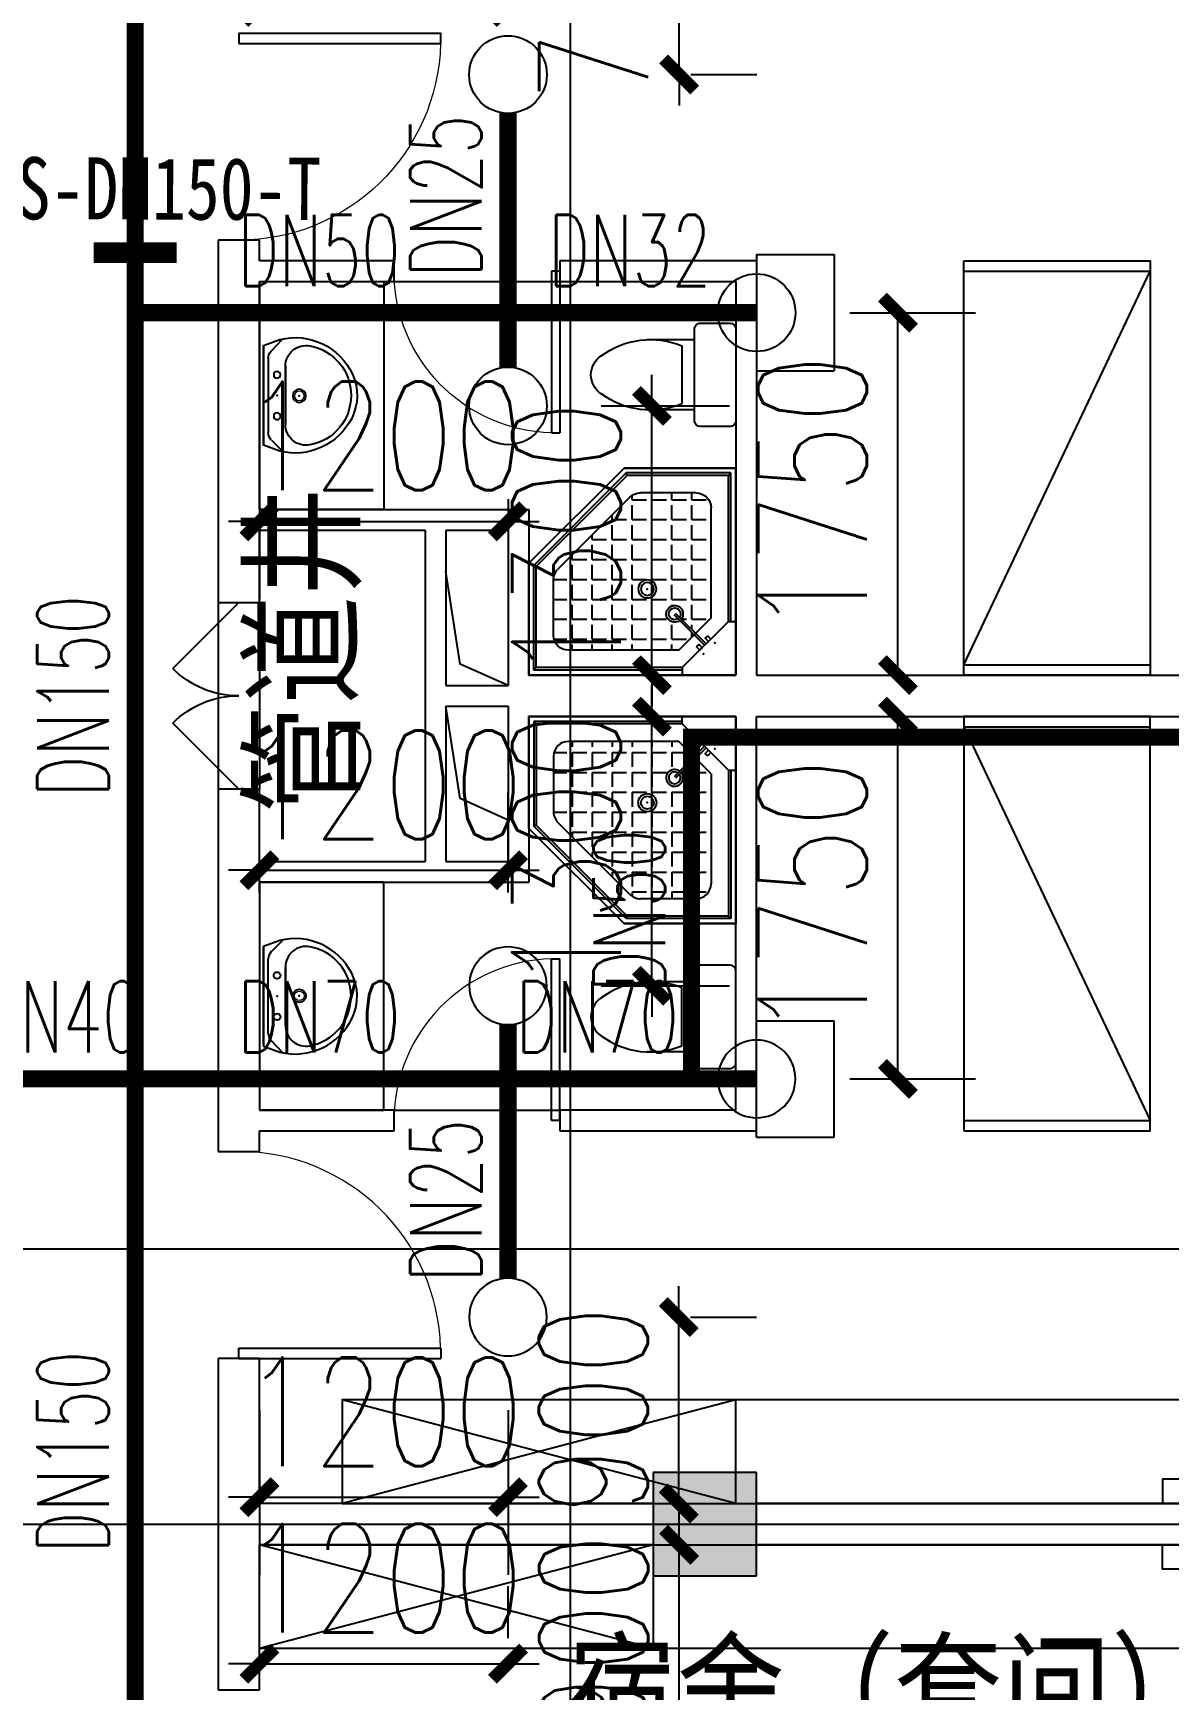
# Model space of a CAD drawing. Extents: x 0 to 2838408, y -923048 to 203859.
# Drawn here: x 2777370 to 2782853, y -381975 to -373975 of the extents above; entities that cross this region are included whole.
import ezdxf
from ezdxf.enums import TextEntityAlignment as Align

# ---------------------------------------------------------------- set-up
doc = ezdxf.new("R2010")
doc.units = 0
doc.header["$LTSCALE"] = 1000
for name, color, linetype in [('A-Fixt', 81, 'Continuous'), ('CLAYER', 7, 'Continuous'), ('COLUMN', 9, 'Continuous'), ('DOOR_FIRE', 4, 'Continuous'), ('DOTE', 8, 'Continuous'), ('EQUIP_喷头', 7, 'Continuous'), ('PIPE-喷淋', 6, 'Continuous'), ('PUB_HATCH', 8, 'Continuous'), ('PUB_TEXT', 7, 'Continuous'), ('TEXT_喷淋', 7, 'Continuous'), ('TWT_DIM', 3, 'Continuous'), ('WALL', 9, 'Continuous'), ('WINDOW', 4, 'Continuous'), ('XREF', 8, 'Continuous'), ('抗震支吊架', 2, 'Continuous'), ('洁具', 213, 'Continuous')]:
    doc.layers.add(name, color=color, linetype=linetype)
doc.styles.add('_TCH_DIM_T3', font='SIMPLEX', dxfattribs={"width": 0.75, "bigfont": 'HZTXT'})
doc.styles.add('_TWT_PIPEDN', font='SIMPLEX', dxfattribs={"width": 0.8, "height": 2.3, "bigfont": 'HZTXT'})
doc.styles.add('kzcad', font='', dxfattribs={"width": 0.8})
doc.styles.get("Standard").update_dxf_attribs({"font": 'geniso.shx', "bigfont": 'hztxt.shx'})
doc.styles.get('kzcad').set_extended_font_data('SimSun')
doc.dimstyles.new('_TWT_ARCH&&150', dxfattribs={"dimtxt": 525, "dimasz": 150, "dimexe": 375, "dimexo": 450, "dimgap": 150, "dimtad": 1, "dimdec": 0, "dimzin": 0, "dimdsep": 46, "dimtxsty": '_TCH_DIM_T3', "dimblk": 'ARCHTICK', "dimcen": 0.09, "dimclrt": 7, "dimazin": 2, "dimtfac": 1, "dimtdec": 0, "dimtix": 1, "dimtmove": 2, "dimatfit": 3, "dimfxl": 1, "dimtolj": 1, "dimtzin": 0, "dimarcsym": 0})

# ---------------------------------------------------------------- blocks, each defined once
blk = doc.blocks.new('1F平面-CAD导入_dwg_Drawing4_t3_dwg_$plan$00001613-474159-1F-927810-1F')
at = {"layer": '洁具'}
for p, q in [((-30, 250), (-170, 250)), ((-200, 169.7), (-430.4, 169.7)), ((-260.4, -139.7), (-260.4, 139.7)), ((-200, -169.7), (-200, -220)), ((-170, -250), (-30, -250))]:
    blk.add_line(p, q, dxfattribs=at)
for points in [[(-200, 220), (-200, 169.7), (-200, -169.7), (-430.4, -169.7)], [(0, -220), (0, 220)]]:
    blk.add_lwpolyline(points, dxfattribs=at)
for centre, radius, start, end in [((-170, 220), 30, 90, 180), ((-30, 220), 30, 0, 90), ((-412.8, -227.4), 397.5, 67.45048, 126.63814), ((-589.6, 0), 109.8, 123.45086, 236.54914), ((-412.8, 227.4), 397.5, 233.36186, 292.54952), ((-170, -220), 30, 180, 270), ((-30, -220), 30, 270, 0)]:
    blk.add_arc(centre, radius, start, end, dxfattribs=at)
blk = doc.blocks.new('$lvtry$00000169')
at = {"color": 0}
for p, q in [((258.9, -36), (258.9, 0)), ((258.9, -36), (36, -258.9)), ((258.9, -24), (976, -24)), ((258.9, -36), (964, -36)), ((964, -36), (976, -24)), ((964, -36), (964, -525.1)), ((976, -24), (976, -530.1)), ((276.1, -120), (120, -276.1)), ((143.9, -151), (290.7, -298.1)), ((151, -143.9), (297.8, -291)), ((269.6, -212.7), (269.6, -142.7)), ((276.1, -120), (808, -120)), ((365.9, -212.7), (365.9, -142.7)), ((462.1, -212.7), (462.1, -142.7)), ((558.4, -212.7), (558.4, -142.7)), ((654.6, -212.7), (654.6, -142.7)), ((750.9, -212.7), (750.9, -142.7)), ((847.1, -212.7), (847.1, -142.7)), ((173.4, -308.9), (173.4, -238.9)), ((183.4, -212.7), (205.5, -212.7)), ((219.6, -212.7), (243.4, -212.7)), ((269.6, -212.7), (339.6, -212.7)), ((269.6, -262.8), (269.6, -238.9)), ((365.9, -212.7), (435.9, -212.7)), ((365.9, -308.9), (365.9, -238.9)), ((462.1, -212.7), (532.1, -212.7)), ((462.1, -308.9), (462.1, -238.9)), ((558.4, -212.7), (628.4, -212.7)), ((558.4, -308.9), (558.4, -238.9)), ((654.6, -212.7), (724.6, -212.7)), ((654.6, -308.9), (654.6, -238.9)), ((750.9, -212.7), (820.9, -212.7)), ((750.9, -308.9), (750.9, -238.9)), ((847.1, -212.7), (880, -212.7)), ((847.1, -308.9), (847.1, -238.9)), ((880, -192), (880, -460.5)), ((36, -258.9), (0, -258.9)), ((24, -258.9), (24, -976)), ((36, -258.9), (36, -964)), ((120, -276.1), (120, -808)), ((120, -308.9), (147.1, -308.9)), ((173.4, -308.9), (243.4, -308.9)), ((334.3, -308.9), (339.6, -308.9)), ((365.9, -308.9), (435.9, -308.9)), ((462.1, -308.9), (532.1, -308.9)), ((558.4, -308.9), (628.4, -308.9)), ((654.6, -308.9), (724.6, -308.9)), ((750.9, -308.9), (820.9, -308.9)), ((847.1, -308.9), (880, -308.9)), ((173.4, -405.2), (173.4, -335.2)), ((269.6, -405.2), (269.6, -335.2)), ((365.9, -405.2), (365.9, -335.2)), ((462.1, -405.2), (462.1, -335.2)), ((558.4, -405.2), (558.4, -335.2)), ((654.6, -405.2), (654.6, -335.2)), ((750.9, -405.2), (750.9, -335.2)), ((847.1, -405.2), (847.1, -335.2)), ((120, -405.2), (147.1, -405.2)), ((173.4, -405.2), (243.4, -405.2)), ((173.4, -501.4), (173.4, -431.4)), ((269.6, -405.2), (339.6, -405.2)), ((269.6, -501.4), (269.6, -431.4)), ((365.9, -405.2), (378.6, -405.2)), ((365.9, -501.4), (365.9, -431.4)), ((462.1, -405.2), (532.1, -405.2)), ((462.1, -501.4), (462.1, -431.4)), ((558.4, -405.2), (628.4, -405.2)), ((558.4, -501.4), (558.4, -431.4)), ((654.6, -405.2), (724.6, -405.2)), ((654.6, -501.4), (654.6, -431.4)), ((750.9, -405.2), (820.9, -405.2)), ((750.9, -501.4), (750.9, -431.4)), ((847.1, -405.2), (880, -405.2)), ((847.1, -501.4), (847.1, -431.4)), ((120, -501.4), (147.1, -501.4)), ((173.4, -501.4), (243.4, -501.4)), ((173.4, -597.7), (173.4, -527.7)), ((269.6, -501.4), (339.6, -501.4)), ((269.6, -597.7), (269.6, -527.7)), ((365.9, -501.4), (435.9, -501.4)), ((365.9, -597.7), (365.9, -527.7)), ((462.1, -501.4), (532.1, -501.4)), ((462.1, -597.7), (462.1, -527.7)), ((858.9, -511.4), (511.4, -858.9)), ((964, -525.1), (525.1, -964)), ((976, -530.1), (530.1, -976)), ((558.4, -501.4), (628.4, -501.4)), ((558.4, -597.7), (558.4, -527.7)), ((654.6, -501.4), (724.6, -501.4)), ((654.6, -597.7), (654.6, -527.7)), ((750.9, -501.4), (820.9, -501.4)), ((750.9, -597.7), (750.9, -527.7)), ((847.1, -501.4), (867.2, -501.4)), ((964, -525.1), (976, -530.1)), ((120, -597.7), (147.1, -597.7)), ((173.4, -597.7), (243.4, -597.7)), ((173.4, -693.9), (173.4, -623.9)), ((269.6, -597.7), (339.6, -597.7)), ((269.6, -693.9), (269.6, -623.9)), ((365.9, -597.7), (435.9, -597.7)), ((365.9, -693.9), (365.9, -623.9)), ((462.1, -597.7), (532.1, -597.7)), ((462.1, -693.9), (462.1, -623.9)), ((558.4, -597.7), (628.4, -597.7)), ((558.4, -693.9), (558.4, -623.9)), ((654.6, -597.7), (724.6, -597.7)), ((654.6, -693.9), (654.6, -623.9)), ((750.9, -597.7), (772.6, -597.7)), ((120, -693.9), (147.1, -693.9)), ((173.4, -693.9), (243.4, -693.9)), ((269.6, -693.9), (339.6, -693.9)), ((365.9, -693.9), (435.9, -693.9)), ((462.1, -693.9), (532.1, -693.9)), ((558.4, -693.9), (628.4, -693.9)), ((654.6, -693.9), (676.4, -693.9)), ((120, -790.2), (147.1, -790.2)), ((173.4, -790.2), (173.4, -720.2)), ((173.4, -790.2), (243.4, -790.2)), ((269.6, -790.2), (269.6, -720.2)), ((269.6, -790.2), (339.6, -790.2)), ((365.9, -790.2), (365.9, -720.2)), ((365.9, -790.2), (435.9, -790.2)), ((462.1, -790.2), (462.1, -720.2)), ((462.1, -790.2), (532.1, -790.2)), ((558.4, -790.2), (558.4, -720.2)), ((558.4, -790.2), (580.1, -790.2)), ((173.4, -877.5), (173.4, -816.4)), ((269.6, -880), (269.6, -816.4)), ((365.9, -880), (365.9, -816.4)), ((462.1, -880), (462.1, -816.4)), ((192, -880), (460.5, -880)), ((36, -964), (24, -976)), ((24, -976), (530.1, -976)), ((36, -964), (525.1, -964)), ((525.1, -964), (530.1, -976))]:
    blk.add_line(p, q, dxfattribs=at)
blk.add_lwpolyline([(0, 0), (0, -1000), (540, -1000), (1000, -540), (1000, 0)], close=True)
for points in [[(0, 0), (0, -1000)], [(0, 0), (1000, 0)], [(1000, 0), (1000, -540)], [(189.7, -136.1), (177.9, -147.9), (162.5, -132.5), (174.3, -120.7)], [(136.1, -189.7), (147.9, -177.9), (132.5, -162.5), (120.7, -174.3)], [(1000, -540), (540, -1000)], [(0, -1000), (540, -1000)]]:
    blk.add_lwpolyline(points, close=True, dxfattribs=at)
for radius in [43.8, 31.1]:
    blk.add_circle((416.2, -427.6), radius, dxfattribs=at)
for centre, radius, start, end in [((808, -192), 72, 0, 90), ((296, -295.7), 40.6, 142.58296, 128.41974), ((296, -295.7), 28.6, 145.82801, 125.65986), ((808, -460.5), 72, 315, 0), ((192, -808), 72, 180, 270), ((460.5, -808), 72, 270, 315)]:
    blk.add_arc(centre, radius, start, end, dxfattribs=at)
for p in [(103.2, -155.8, 0), (156.1, -102.2, 0), (415.8, -428.1, 0)]:
    blk.add_point(p, dxfattribs=at)
blk = doc.blocks.new('$lvtry$00000178')
at = {"color": 0}
for p, q in [((-238.4, 0), (238.4, 0)), ((-214.1, -36.1), (-272.1, -90.6)), ((-179.8, -22.5), (180.1, -22.5)), ((215.7, -37.5), (268.3, -90.8)), ((-141.7, -105.2), (140.2, -105.2)), ((140.2, -105.2), (-141.7, -105.2))]:
    blk.add_line(p, q, dxfattribs=at)
blk.add_lwpolyline([(-103.6, -429.7, 0.224698), (110.4, -425.4, 0.348046), (268.9, -78.5), (239.5, 0), (-241.3, 0), (-270.7, -78.5, 0.356844)], format="xyb", close=True, dxfattribs=at)
for centre, radius in [((-100, -65), 16.3), ((100, -65), 16.3), ((1.4, -172.5), 31.6)]:
    blk.add_circle(centre, radius, dxfattribs=at)
at = {"color": 0, "lineweight": 13}
blk.add_circle((1.4, -172.5), 23, dxfattribs=at)
at = {"color": 0}
for centre, radius, start, end in [((-179.8, -72.5), 50, 90, 133.18096), ((180.1, -72.5), 50, 44.56072, 90), ((-141.7, -205.2), 100, 90, 190.56023), ((140.2, -205.2), 100, 349.43977, 90), ((-0.7, -179), 243.4, 190.56023, 349.43977)]:
    blk.add_arc(centre, radius, start, end, dxfattribs=at)
for p in [(0, -65), (1.4, -172.5)]:
    blk.add_point(p, dxfattribs=at)
blk = doc.blocks.new('A$C70365C93')
at = {"layer": '洁具'}
blk.add_lwpolyline([(-1900, 2300), (-1900, 1700), (-800, 1700), (-800, 2300)], close=True, dxfattribs=at)
blk.add_blockref('$lvtry$00000178', (-1350, 2280), dxfattribs=at)
at = {"layer": '洁具', "rotation": 180}
blk.add_blockref('$lvtry$00000169', (0, 0), dxfattribs=at)
at = {"layer": '洁具', "extrusion": (0, 0, -1), "xscale": -1, "zscale": -1, "rotation": 90}
blk.add_blockref('1F平面-CAD导入_dwg_Drawing4_t3_dwg_$plan$00001613-474159-1F-927810-1F', (1450, 0), dxfattribs=at)
blk = doc.blocks.new('单人床')
at = {"layer": 'A-Fixt'}
for p, q in [((47773.8, 13973.4), (48673.8, 13973.4)), ((47773.8, 12073.4), (48673.8, 13973.4)), ((47773.8, 12073.4), (48673.8, 12073.4))]:
    blk.add_line(p, q, dxfattribs=at)
blk.add_lwpolyline([(47773.8, 14023.4), (48673.8, 14023.4), (48673.8, 12023.4), (47773.8, 12023.4), (47773.8, 14023.4)], dxfattribs=at)
blk = doc.blocks.new('宿舍')
at = {"layer": 'A-Fixt'}
for p, q in [((47853.8, 13801.7), (48353.8, 15701.7)), ((48353.8, 13801.7), (47853.8, 15701.7)), ((47853.8, 13801.7), (48353.8, 13801.7))]:
    blk.add_line(p, q, dxfattribs=at)
for points in [[(47853.8, 8601.7), (48353.8, 8601.7), (48353.8, 15701.7), (47853.8, 15701.7)], [(47853.8, 10676.1), (47970.5, 10676.1), (47970.5, 11742.6), (47853.8, 11742.6)]]:
    blk.add_lwpolyline(points, close=True, dxfattribs=at)
at = {"xscale": -1, "rotation": 90}
blk.add_blockref('单人床', (63677.2, 60475.5), dxfattribs=at)
blk = doc.blocks.new('宿舍套件')
at = {"layer": 'A-Fixt'}
for p, q in [((47853.8, 14201.7), (48353.8, 16101.7)), ((48353.8, 14201.7), (47853.8, 16101.7)), ((47853.8, 14201.7), (48353.8, 14201.7))]:
    blk.add_line(p, q, dxfattribs=at)
for points in [[(47853.8, 8601.7), (48353.8, 8601.7), (48353.8, 16101.7), (47853.8, 16101.7)], [(47853.8, 10676.1), (47970.5, 10676.1), (47970.5, 11742.6), (47853.8, 11742.6)]]:
    blk.add_lwpolyline(points, close=True, dxfattribs=at)
blk = doc.blocks.new('$DorLib2D$00000116')
at = {"color": 0}
for p, q in [((-0.5, 0), (-0.1464, 0.3536)), ((0.5, 0), (0.1464, 0.3536))]:
    blk.add_line(p, q, dxfattribs=at)
for centre, start, end in [((-0.5, 0), 0, 45), ((0.5, 0), 135, 180)]:
    blk.add_arc(centre, 0.5, start, end, dxfattribs=at)
blk = doc.blocks.new('$DorLib2D$00000001')
for p, q in [((0.45, 0.975), (0.5, 0.975)), ((0.45, 0), (0.45, 0.975)), ((0.5, 0), (0.5, 0.975)), ((0.5, 0), (0.45, 0))]:
    blk.add_line(p, q)
at = {"lineweight": 13}
blk.add_arc((0.475, 0), 0.975, 91.46928, 180, dxfattribs=at)
blk = doc.blocks.new('2F1')
at = {"layer": 'PUB_HATCH'}
blk.add_hatch(color=256, dxfattribs=at).paths.add_polyline_path([(2444316.7, -380925.2), (2444316.7, -381425.2), (2444816.7, -381425.2), (2444816.7, -380925.2)])
for points in [[(2443616.7, -377125.2), (2443386.5, -377021.7), (2443316.7, -376575.2)], [(2443616.7, -377775.2), (2443386.5, -377671.7), (2443316.7, -377225.2)]]:
    blk.add_lwpolyline(points)
at = {"layer": 'COLUMN'}
for p, q in [((2444316.7, -380925.2), (2444316.7, -381425.2)), ((2444816.7, -380925.2), (2444316.7, -380925.2)), ((2444816.7, -381425.2), (2444816.7, -380925.2)), ((2444316.7, -381425.2), (2444816.7, -381425.2))]:
    blk.add_line(p, q, dxfattribs=at)
at = {"layer": 'Defpoints', "color": 250}
blk.add_lwpolyline([(2326685.8, -306730.1), (2468623.3, -306730.1), (2468623.3, -379846.9), (2326685.8, -379846.9)], close=True, dxfattribs=at)
at = {"layer": 'DOOR_FIRE'}
for p, q in [((2442216.7, -376725.2), (2442216.7, -377625.2)), ((2442416.7, -376725.2), (2442416.7, -377625.2))]:
    blk.add_line(p, q, dxfattribs=at)
at = {"layer": 'DOTE'}
for p, q in [((2443916.7, -327575.2), (2443916.7, -410775.2)), ((2435862.3, -381175.2), (2453916.7, -381175.2))]:
    blk.add_line(p, q, dxfattribs=at)
at = {"layer": 'WALL'}
for p, q in [((2442416.7, -374975.2), (2442216.7, -374975.2)), ((2442216.7, -374975.2), (2442216.7, -375075.2)), ((2442416.7, -375075.2), (2442416.7, -374975.2)), ((2442216.7, -375075.2), (2442216.7, -376275.2)), ((2443066.7, -375075.2), (2442416.7, -375075.2)), ((2443066.7, -375175.2), (2443066.7, -375075.2)), ((2444816.7, -375075.2), (2443866.7, -375075.2)), ((2443866.7, -375075.2), (2443866.7, -375175.2)), ((2444816.7, -375075.2), (2444816.7, -377075.2)), ((2442416.7, -375175.2), (2442416.7, -376275.2)), ((2442416.7, -375175.2), (2443066.7, -375175.2)), ((2443866.7, -375175.2), (2444716.7, -375175.2)), ((2444716.7, -375175.2), (2444716.7, -377075.2)), ((2442216.7, -376275.2), (2442216.7, -376725.2)), ((2442416.7, -376275.2), (2443216.7, -376275.2)), ((2443216.7, -376275.2), (2443716.7, -376275.2)), ((2443716.7, -376275.2), (2443716.7, -377075.2)), ((2442416.7, -376725.2), (2442416.7, -376375.2)), ((2442416.7, -376375.2), (2443216.7, -376375.2)), ((2443216.7, -376375.2), (2443216.7, -377175.2)), ((2443316.7, -376375.2), (2443616.7, -376375.2)), ((2443316.7, -376375.2), (2443316.7, -377125.2)), ((2443616.7, -376375.2), (2443616.7, -377125.2)), ((2442216.7, -376725.2), (2442416.7, -376725.2)), ((2443716.7, -377075.2), (2444716.7, -377075.2)), ((2444816.7, -377075.2), (2450166.7, -377075.2)), ((2443216.7, -377175.2), (2443216.7, -377975.2)), ((2443316.7, -377125.2), (2443616.7, -377125.2)), ((2443316.7, -377225.2), (2443316.7, -377975.2)), ((2443316.7, -377225.2), (2443616.7, -377225.2)), ((2443616.7, -377225.2), (2443616.7, -377975.2)), ((2443716.7, -377275.2), (2443716.7, -378075.2)), ((2443716.7, -377275.2), (2444716.7, -377275.2)), ((2444716.7, -379175.2), (2444716.7, -377275.2)), ((2444816.7, -379275.2), (2444816.7, -377275.2)), ((2444816.7, -377275.2), (2450166.7, -377275.2)), ((2442416.7, -377625.2), (2442216.7, -377625.2)), ((2442216.7, -377625.2), (2442216.7, -378075.2)), ((2442416.7, -377975.2), (2442416.7, -377625.2)), ((2442416.7, -377975.2), (2443216.7, -377975.2)), ((2443316.7, -377975.2), (2443616.7, -377975.2)), ((2442216.7, -378075.2), (2442216.7, -379275.2)), ((2442416.7, -378075.2), (2442416.7, -379175.2)), ((2442416.7, -378075.2), (2443216.7, -378075.2)), ((2443216.7, -378075.2), (2443716.7, -378075.2)), ((2443066.7, -379175.2), (2442416.7, -379175.2)), ((2443066.7, -379275.2), (2443066.7, -379175.2)), ((2444716.7, -379175.2), (2443866.7, -379175.2)), ((2443866.7, -379175.2), (2443866.7, -379275.2)), ((2442216.7, -379275.2), (2442216.7, -379375.2)), ((2442416.7, -379275.2), (2443066.7, -379275.2)), ((2442416.7, -379375.2), (2442416.7, -379275.2)), ((2443866.7, -379275.2), (2444816.7, -379275.2)), ((2442216.7, -379375.2), (2442416.7, -379375.2)), ((2442416.7, -380375.2), (2442216.7, -380375.2)), ((2442216.7, -380375.2), (2442216.7, -381175.2)), ((2442416.7, -381075.2), (2442416.7, -380375.2)), ((2444316.7, -381075.2), (2442416.7, -381075.2)), ((2449916.7, -381075.2), (2444816.7, -381075.2)), ((2442216.7, -381175.2), (2442216.7, -381975.2)), ((2444316.7, -381275.2), (2442416.7, -381275.2)), ((2442416.7, -381975.2), (2442416.7, -381275.2)), ((2449916.7, -381275.2), (2444816.7, -381275.2)), ((2442216.7, -381975.2), (2442416.7, -381975.2))]:
    blk.add_line(p, q, dxfattribs=at)
at = {"layer": 'WINDOW'}
for p, q in [((2443066.7, -375175.2), (2443866.7, -375175.2)), ((2443066.7, -379175.2), (2443866.7, -379175.2))]:
    blk.add_line(p, q, dxfattribs=at)
at = {"xscale": -1, "rotation": 89.99999999992463}
for name, p in [('宿舍', (2458518.4, -325421.4)), ('A$C70365C93', (2444716.7, -377075.2)), ('宿舍套件', (2458518.4, -333421.4))]:
    blk.add_blockref(name, p, dxfattribs=at)
for name, p, rotation in [('A$C70365C93', (2444716.7, -377275.2), 89.99999999999997), ('宿舍', (2458518.4, -428929.1), 89.99999999529602)]:
    blk.add_blockref(name, p, dxfattribs=dict(rotation=rotation))
at = {"layer": 'DOOR_FIRE', "xscale": 900, "yscale": -900, "zscale": 200, "rotation": 269.9999999999852}
blk.add_blockref('$DorLib2D$00000116', (2442316.7, -377175.2), dxfattribs=at)
at = {"layer": 'WINDOW', "yscale": -1000, "rotation": 90}
for p, xscale, zscale in [((2442316.7, -374475.2), 1000, 1000), ((2442316.7, -379875.2), -1000, -1000)]:
    blk.add_blockref('$DorLib2D$00000001', p, dxfattribs=dict(at, xscale=xscale, zscale=zscale))
at = {"layer": 'WINDOW', "xscale": 800, "zscale": 800}
for p, yscale in [((2443466.7, -375125.2), -800), ((2443466.7, -379225.2), 800)]:
    blk.add_blockref('$DorLib2D$00000001', p, dxfattribs=dict(at, yscale=yscale))
at = {"layer": 'CLAYER'}
blk.add_text('管道井', height=525, rotation=90, dxfattribs=at).set_placement((2442903.7, -377742.9))
at = {"layer": 'PUB_TEXT'}
blk.add_text('宿舍（套间）', height=525, dxfattribs=at).set_placement((2443903.8, -382270.2))
blk = doc.blocks.new('_ArchTick')
at = {"color": 0, "linetype": 'ByBlock', "const_width": 0.4}
blk.add_lwpolyline([(-0.5, -0.5), (0.5, 0.5)], dxfattribs=at)
blk = doc.blocks.new('*D1737')
at = {"layer": 'Defpoints', "color": 0, "linetype": 'ByBlock', "transparency": 16777216}
for p in [(2779662.5, -375775.2), (2780357.4, -375775.2), (2779662.5, -377075.2)]:
    blk.add_point(p, dxfattribs=at)
at = {"layer": 'TWT_DIM', "color": 0, "linetype": 'ByBlock', "lineweight": -2, "transparency": 16777216}
for p, q in [((2780357.4, -375775.2), (2780357.4, -375625.2)), ((2780112.5, -375775.2), (2780732.4, -375775.2)), ((2780357.4, -377075.2), (2780357.4, -375775.2)), ((2780112.5, -377075.2), (2780732.4, -377075.2)), ((2780357.4, -377075.2), (2780357.4, -377225.2))]:
    blk.add_line(p, q, dxfattribs=at)
at = {"layer": 'TWT_DIM', "color": 0, "linetype": 'ByBlock', "lineweight": -2, "transparency": 16777216, "xscale": 150, "yscale": 150, "zscale": 150}
for p, rotation in [((2780357.4, -375775.2), 270), ((2780357.4, -377075.2), 90)]:
    blk.add_blockref('_ArchTick', p, dxfattribs=dict(at, rotation=rotation))
at = {"layer": 'TWT_DIM', "color": 7, "linetype": 'ByBlock', "transparency": 16777216, "insert": (2779944.9, -376425.2), "char_height": 525, "attachment_point": 5, "rotation": 90, "style": '_TCH_DIM_T3'}
blk.add_mtext('\\A1;1300', dxfattribs=at)
blk = doc.blocks.new('*D1738')
at = {"layer": 'Defpoints', "color": 0, "linetype": 'ByBlock', "transparency": 16777216}
for p in [(2779662.5, -377275.2), (2780357.4, -377275.2), (2779662.5, -378575.2)]:
    blk.add_point(p, dxfattribs=at)
at = {"layer": 'TWT_DIM', "color": 0, "linetype": 'ByBlock', "lineweight": -2, "transparency": 16777216}
for p, q in [((2780357.4, -377275.2), (2780357.4, -377125.2)), ((2780112.5, -377275.2), (2780732.4, -377275.2)), ((2780357.4, -378575.2), (2780357.4, -377275.2)), ((2780112.5, -378575.2), (2780732.4, -378575.2)), ((2780357.4, -378575.2), (2780357.4, -378725.2))]:
    blk.add_line(p, q, dxfattribs=at)
at = {"layer": 'TWT_DIM', "color": 0, "linetype": 'ByBlock', "lineweight": -2, "transparency": 16777216, "xscale": 150, "yscale": 150, "zscale": 150}
for p, rotation in [((2780357.4, -377275.2), 270), ((2780357.4, -378575.2), 90)]:
    blk.add_blockref('_ArchTick', p, dxfattribs=dict(at, rotation=rotation))
at = {"layer": 'TWT_DIM', "color": 7, "linetype": 'ByBlock', "transparency": 16777216, "insert": (2779944.9, -377925.2), "char_height": 525, "attachment_point": 5, "rotation": 90, "style": '_TCH_DIM_T3'}
blk.add_mtext('\\A1;1300', dxfattribs=at)
blk = doc.blocks.new('*D1739')
at = {"layer": 'Defpoints', "color": 0, "linetype": 'ByBlock', "transparency": 16777216}
for p in [(2780862.5, -377275.2), (2781544.9, -377275.2), (2780862.5, -379025.2)]:
    blk.add_point(p, dxfattribs=at)
at = {"layer": 'TWT_DIM', "color": 0, "linetype": 'ByBlock', "lineweight": -2, "transparency": 16777216}
for p, q in [((2781312.5, -377275.2), (2781919.9, -377275.2)), ((2781544.9, -379025.2), (2781544.9, -377275.2)), ((2781312.5, -379025.2), (2781919.9, -379025.2))]:
    blk.add_line(p, q, dxfattribs=at)
at = {"layer": 'TWT_DIM', "color": 0, "linetype": 'ByBlock', "lineweight": -2, "transparency": 16777216, "xscale": 150, "yscale": 150, "zscale": 150}
for p, rotation in [((2781544.9, -377275.2), 90), ((2781544.9, -379025.2), 270)]:
    blk.add_blockref('_ArchTick', p, dxfattribs=dict(at, rotation=rotation))
at = {"layer": 'TWT_DIM', "color": 7, "linetype": 'ByBlock', "transparency": 16777216, "insert": (2781132.4, -378150.2), "char_height": 525, "attachment_point": 5, "rotation": 90, "style": '_TCH_DIM_T3'}
blk.add_mtext('\\A1;1750', dxfattribs=at)
blk = doc.blocks.new('*D1740')
at = {"layer": 'Defpoints', "color": 0, "linetype": 'ByBlock', "transparency": 16777216}
for p in [(2779662.5, -378017.5), (2778462.5, -378575.2), (2779662.5, -378575.2)]:
    blk.add_point(p, dxfattribs=at)
at = {"layer": 'TWT_DIM', "color": 0, "linetype": 'ByBlock', "lineweight": -2, "transparency": 16777216}
for p, q in [((2778462.5, -378125.2), (2778462.5, -377642.5)), ((2779662.5, -378125.2), (2779662.5, -377642.5)), ((2778462.5, -378017.5), (2778312.5, -378017.5)), ((2778462.5, -378017.5), (2779662.5, -378017.5)), ((2779662.5, -378017.5), (2779812.5, -378017.5))]:
    blk.add_line(p, q, dxfattribs=at)
at = {"layer": 'TWT_DIM', "color": 0, "linetype": 'ByBlock', "lineweight": -2, "transparency": 16777216, "xscale": 150, "yscale": 150, "zscale": 150}
blk.add_blockref('_ArchTick', (2778462.5, -378017.5), dxfattribs=at)
at = {"layer": 'TWT_DIM', "color": 0, "linetype": 'ByBlock', "lineweight": -2, "transparency": 16777216, "xscale": 150, "yscale": 150, "zscale": 150, "rotation": 180}
blk.add_blockref('_ArchTick', (2779662.5, -378017.5), dxfattribs=at)
at = {"layer": 'TWT_DIM', "color": 7, "linetype": 'ByBlock', "transparency": 16777216, "insert": (2779062.5, -377605), "char_height": 525, "attachment_point": 5, "style": '_TCH_DIM_T3'}
blk.add_mtext('\\A1;1200', dxfattribs=at)
blk = doc.blocks.new('*D1741')
at = {"layer": 'Defpoints', "color": 0, "linetype": 'ByBlock', "transparency": 16777216}
for p in [(2780862.5, -375325.2), (2781544.9, -375325.2), (2780862.5, -377075.2)]:
    blk.add_point(p, dxfattribs=at)
at = {"layer": 'TWT_DIM', "color": 0, "linetype": 'ByBlock', "lineweight": -2, "transparency": 16777216}
for p, q in [((2781312.5, -375325.2), (2781919.9, -375325.2)), ((2781544.9, -377075.2), (2781544.9, -375325.2)), ((2781312.5, -377075.2), (2781919.9, -377075.2))]:
    blk.add_line(p, q, dxfattribs=at)
at = {"layer": 'TWT_DIM', "color": 0, "linetype": 'ByBlock', "lineweight": -2, "transparency": 16777216, "xscale": 150, "yscale": 150, "zscale": 150}
for p, rotation in [((2781544.9, -375325.2), 90), ((2781544.9, -377075.2), 270)]:
    blk.add_blockref('_ArchTick', p, dxfattribs=dict(at, rotation=rotation))
at = {"layer": 'TWT_DIM', "color": 7, "linetype": 'ByBlock', "transparency": 16777216, "insert": (2781132.4, -376200.2), "char_height": 525, "attachment_point": 5, "rotation": 90, "style": '_TCH_DIM_T3'}
blk.add_mtext('\\A1;1750', dxfattribs=at)
blk = doc.blocks.new('*D1742')
at = {"layer": 'Defpoints', "color": 0, "linetype": 'ByBlock', "transparency": 16777216}
for p in [(2780095.3, -373425.2), (2780488.7, -373425.2), (2780095.3, -374175.2)]:
    blk.add_point(p, dxfattribs=at)
at = {"layer": 'TWT_DIM', "color": 0, "linetype": 'ByBlock', "lineweight": -2, "transparency": 16777216}
for p, q in [((2780488.7, -373425.2), (2780488.7, -373275.2)), ((2780488.7, -374175.2), (2780488.7, -373425.2)), ((2780545.3, -373425.2), (2780863.7, -373425.2)), ((2780488.7, -374175.2), (2780488.7, -374325.2)), ((2780545.3, -374175.2), (2780863.7, -374175.2))]:
    blk.add_line(p, q, dxfattribs=at)
at = {"layer": 'TWT_DIM', "color": 0, "linetype": 'ByBlock', "lineweight": -2, "transparency": 16777216, "xscale": 150, "yscale": 150, "zscale": 150}
for p, rotation in [((2780488.7, -373425.2), 270), ((2780488.7, -374175.2), 90)]:
    blk.add_blockref('_ArchTick', p, dxfattribs=dict(at, rotation=rotation))
at = {"layer": 'TWT_DIM', "color": 7, "linetype": 'ByBlock', "transparency": 16777216, "insert": (2780076.2, -373800.2), "char_height": 525, "attachment_point": 5, "rotation": 90, "style": '_TCH_DIM_T3'}
blk.add_mtext('\\A1;750', dxfattribs=at)
blk = doc.blocks.new('*D1743')
at = {"layer": 'Defpoints', "color": 0, "linetype": 'ByBlock', "transparency": 16777216}
for p in [(2778462.5, -375775.2), (2779662.5, -375775.2), (2779662.5, -376332.9)]:
    blk.add_point(p, dxfattribs=at)
at = {"layer": 'TWT_DIM', "color": 0, "linetype": 'ByBlock', "lineweight": -2, "transparency": 16777216}
for p, q in [((2778462.5, -376225.2), (2778462.5, -376707.9)), ((2779662.5, -376225.2), (2779662.5, -376707.9)), ((2778462.5, -376332.9), (2778312.5, -376332.9)), ((2778462.5, -376332.9), (2779662.5, -376332.9)), ((2779662.5, -376332.9), (2779812.5, -376332.9))]:
    blk.add_line(p, q, dxfattribs=at)
at = {"layer": 'TWT_DIM', "color": 0, "linetype": 'ByBlock', "lineweight": -2, "transparency": 16777216, "xscale": 150, "yscale": 150, "zscale": 150}
blk.add_blockref('_ArchTick', (2778462.5, -376332.9), dxfattribs=at)
at = {"layer": 'TWT_DIM', "color": 0, "linetype": 'ByBlock', "lineweight": -2, "transparency": 16777216, "xscale": 150, "yscale": 150, "zscale": 150, "rotation": 180}
blk.add_blockref('_ArchTick', (2779662.5, -376332.9), dxfattribs=at)
at = {"layer": 'TWT_DIM', "color": 7, "linetype": 'ByBlock', "transparency": 16777216, "insert": (2779062.5, -375920.4), "char_height": 525, "attachment_point": 5, "style": '_TCH_DIM_T3'}
blk.add_mtext('\\A1;1200', dxfattribs=at)
blk = doc.blocks.new('*D1744')
at = {"layer": 'Defpoints', "color": 0, "linetype": 'ByBlock', "transparency": 16777216}
for p in [(2779662.5, -373848.9), (2778462.5, -374175.2), (2779662.5, -374175.2)]:
    blk.add_point(p, dxfattribs=at)
at = {"layer": 'TWT_DIM', "color": 0, "linetype": 'ByBlock', "lineweight": -2, "transparency": 16777216}
for p, q in [((2778462.5, -373725.2), (2778462.5, -373473.9)), ((2779662.5, -373725.2), (2779662.5, -373473.9)), ((2778462.5, -373848.9), (2778312.5, -373848.9)), ((2778462.5, -373848.9), (2779662.5, -373848.9)), ((2779662.5, -373848.9), (2779812.5, -373848.9))]:
    blk.add_line(p, q, dxfattribs=at)
at = {"layer": 'TWT_DIM', "color": 0, "linetype": 'ByBlock', "lineweight": -2, "transparency": 16777216, "xscale": 150, "yscale": 150, "zscale": 150}
blk.add_blockref('_ArchTick', (2778462.5, -373848.9), dxfattribs=at)
at = {"layer": 'TWT_DIM', "color": 0, "linetype": 'ByBlock', "lineweight": -2, "transparency": 16777216, "xscale": 150, "yscale": 150, "zscale": 150, "rotation": 180}
blk.add_blockref('_ArchTick', (2779662.5, -373848.9), dxfattribs=at)
at = {"layer": 'TWT_DIM', "color": 7, "linetype": 'ByBlock', "transparency": 16777216, "insert": (2779062.5, -373436.4), "char_height": 525, "attachment_point": 5, "style": '_TCH_DIM_T3'}
blk.add_mtext('\\A1;1200', dxfattribs=at)
blk = doc.blocks.new('*D2056')
at = {"layer": 'Defpoints', "color": 0, "linetype": 'ByBlock', "transparency": 16777216}
for p in [(2780095.3, -381275.2), (2780488.7, -381275.2), (2780095.3, -382175.2)]:
    blk.add_point(p, dxfattribs=at)
at = {"layer": 'TWT_DIM', "color": 0, "linetype": 'ByBlock', "lineweight": -2, "transparency": 16777216}
for p, q in [((2780488.7, -381275.2), (2780488.7, -381125.2)), ((2780488.7, -382175.2), (2780488.7, -381275.2)), ((2780545.3, -381275.2), (2780863.7, -381275.2)), ((2780488.7, -382175.2), (2780488.7, -382325.2)), ((2780545.3, -382175.2), (2780863.7, -382175.2))]:
    blk.add_line(p, q, dxfattribs=at)
at = {"layer": 'TWT_DIM', "color": 0, "linetype": 'ByBlock', "lineweight": -2, "transparency": 16777216, "xscale": 150, "yscale": 150, "zscale": 150}
for p, rotation in [((2780488.7, -381275.2), 270), ((2780488.7, -382175.2), 90)]:
    blk.add_blockref('_ArchTick', p, dxfattribs=dict(at, rotation=rotation))
at = {"layer": 'TWT_DIM', "color": 7, "linetype": 'ByBlock', "transparency": 16777216, "insert": (2780076.2, -381725.2), "char_height": 525, "attachment_point": 5, "rotation": 90, "style": '_TCH_DIM_T3'}
blk.add_mtext('\\A1;900', dxfattribs=at)
blk = doc.blocks.new('*D2059')
at = {"layer": 'Defpoints', "color": 0, "linetype": 'ByBlock', "transparency": 16777216}
for p in [(2779662.5, -381848.9), (2778462.5, -382175.2), (2779662.5, -382175.2)]:
    blk.add_point(p, dxfattribs=at)
at = {"layer": 'TWT_DIM', "color": 0, "linetype": 'ByBlock', "lineweight": -2, "transparency": 16777216}
for p, q in [((2778462.5, -381725.2), (2778462.5, -381473.9)), ((2779662.5, -381725.2), (2779662.5, -381473.9)), ((2778462.5, -381848.9), (2778312.5, -381848.9)), ((2778462.5, -381848.9), (2779662.5, -381848.9)), ((2779662.5, -381848.9), (2779812.5, -381848.9))]:
    blk.add_line(p, q, dxfattribs=at)
at = {"layer": 'TWT_DIM', "color": 0, "linetype": 'ByBlock', "lineweight": -2, "transparency": 16777216, "xscale": 150, "yscale": 150, "zscale": 150}
blk.add_blockref('_ArchTick', (2778462.5, -381848.9), dxfattribs=at)
at = {"layer": 'TWT_DIM', "color": 0, "linetype": 'ByBlock', "lineweight": -2, "transparency": 16777216, "xscale": 150, "yscale": 150, "zscale": 150, "rotation": 180}
blk.add_blockref('_ArchTick', (2779662.5, -381848.9), dxfattribs=at)
at = {"layer": 'TWT_DIM', "color": 7, "linetype": 'ByBlock', "transparency": 16777216, "insert": (2779062.5, -381436.4), "char_height": 525, "attachment_point": 5, "style": '_TCH_DIM_T3'}
blk.add_mtext('\\A1;1200', dxfattribs=at)
blk = doc.blocks.new('*D2060')
at = {"layer": 'Defpoints', "color": 0, "linetype": 'ByBlock', "transparency": 16777216}
for p in [(2780093.7, -380175.2), (2780487, -380175.2), (2780093.7, -381075.2)]:
    blk.add_point(p, dxfattribs=at)
at = {"layer": 'TWT_DIM', "color": 0, "linetype": 'ByBlock', "lineweight": -2, "transparency": 16777216}
for p, q in [((2780487, -380175.2), (2780487, -380025.2)), ((2780487, -381075.2), (2780487, -380175.2)), ((2780543.7, -380175.2), (2780862, -380175.2)), ((2780487, -381075.2), (2780487, -381225.2)), ((2780543.7, -381075.2), (2780862, -381075.2))]:
    blk.add_line(p, q, dxfattribs=at)
at = {"layer": 'TWT_DIM', "color": 0, "linetype": 'ByBlock', "lineweight": -2, "transparency": 16777216, "xscale": 150, "yscale": 150, "zscale": 150}
for p, rotation in [((2780487, -380175.2), 270), ((2780487, -381075.2), 90)]:
    blk.add_blockref('_ArchTick', p, dxfattribs=dict(at, rotation=rotation))
at = {"layer": 'TWT_DIM', "color": 7, "linetype": 'ByBlock', "transparency": 16777216, "insert": (2780074.5, -380625.2), "char_height": 525, "attachment_point": 5, "rotation": 90, "style": '_TCH_DIM_T3'}
blk.add_mtext('\\A1;900', dxfattribs=at)
blk = doc.blocks.new('*D2061')
at = {"layer": 'Defpoints', "color": 0, "linetype": 'ByBlock', "transparency": 16777216}
for p in [(2778462.5, -380175.2), (2779662.5, -380175.2), (2779662.5, -381044.5)]:
    blk.add_point(p, dxfattribs=at)
at = {"layer": 'TWT_DIM', "color": 0, "linetype": 'ByBlock', "lineweight": -2, "transparency": 16777216}
for p, q in [((2778462.5, -380625.2), (2778462.5, -381419.5)), ((2779662.5, -380625.2), (2779662.5, -381419.5)), ((2778462.5, -381044.5), (2778312.5, -381044.5)), ((2778462.5, -381044.5), (2779662.5, -381044.5)), ((2779662.5, -381044.5), (2779812.5, -381044.5))]:
    blk.add_line(p, q, dxfattribs=at)
at = {"layer": 'TWT_DIM', "color": 0, "linetype": 'ByBlock', "lineweight": -2, "transparency": 16777216, "xscale": 150, "yscale": 150, "zscale": 150}
blk.add_blockref('_ArchTick', (2778462.5, -381044.5), dxfattribs=at)
at = {"layer": 'TWT_DIM', "color": 0, "linetype": 'ByBlock', "lineweight": -2, "transparency": 16777216, "xscale": 150, "yscale": 150, "zscale": 150, "rotation": 180}
blk.add_blockref('_ArchTick', (2779662.5, -381044.5), dxfattribs=at)
at = {"layer": 'TWT_DIM', "color": 7, "linetype": 'ByBlock', "transparency": 16777216, "insert": (2779062.5, -380632), "char_height": 525, "attachment_point": 5, "style": '_TCH_DIM_T3'}
blk.add_mtext('\\A1;1200', dxfattribs=at)
blk = doc.blocks.new('$TwtSys$00000125')
blk.add_circle((0, 0, 0), 1)
blk = doc.blocks.new('$TwtSys$00000131')
for p, q in [((-1.5, 0), (-1.5, 2)), ((-1.5, 2), (1.5, 2)), ((1.5, 0, 0), (1.5, 2, 0)), ((-1.5, 0), (-1, 0)), ((1, 0, 0), (1.5, 0, 0))]:
    blk.add_line(p, q)
blk.add_circle((0, 0), 1)

msp = doc.modelspace()

# ---------------------------------------------------------------- hatches: boundary and pattern name
at = {"layer": 'PIPE-喷淋', "linetype": 'ByBlock'}
for points in [[(2780548.2, -377375.2), (2780507, -377375.2), (2780507, -377334)], [(2780548.2, -377375.2), (2780548.2, -377334), (2780507, -377334)]]:
    msp.add_hatch(color=256, dxfattribs=at).paths.add_polyline_path(points)

# ---------------------------------------------------------------- linework, layer by layer
at = {"layer": 'PIPE-喷淋', "linetype": 'ByBlock', "ltscale": 1.5, "const_width": 82.5}
for points in [[(2777862.5, -371025.2), (2777862.5, -375325.2)], [(2779662.5, -374362.7), (2779662.5, -375325.2)], [(2777862.5, -375325.2), (2777862.5, -379025.2)], [(2779662.5, -375325.2), (2777862.5, -375325.2)], [(2780862.5, -375325.2), (2779662.5, -375325.2)], [(2779662.5, -375325.2), (2779662.5, -375587.7)], [(2780548.2, -379025.2), (2780548.2, -377375.2)], [(2780548.2, -377375.2), (2786112.5, -377375.2)], [(2779662.5, -378762.7), (2779662.5, -379025.2)], [(2777162.5, -379025.2), (2777862.5, -379025.2)], [(2779662.5, -379025.2), (2777862.5, -379025.2)], [(2777862.5, -379025.2), (2777862.5, -382625.2)], [(2779662.5, -379025.2), (2779662.5, -379987.7)], [(2780548.2, -379025.2), (2779662.5, -379025.2)], [(2780862.5, -379025.2), (2780548.2, -379025.2)]]:
    msp.add_lwpolyline(points, dxfattribs=at)
at = {"layer": '抗震支吊架', "color": 4, "const_width": 100}
msp.add_lwpolyline([(2777662.5, -375035.2), (2778062.5, -375035.2)], dxfattribs=at)

# ---------------------------------------------------------------- block references
at = {"layer": 'EQUIP_喷头', "linetype": 'ByBlock', "xscale": 187.5, "zscale": 187.5}
for name, p, yscale, rotation in [('$TwtSys$00000125', (2779662.5, -374175.2), 187.5, 270), ('$TwtSys$00000131', (2780862.5, -375325.2), 187.5, 270), ('$TwtSys$00000125', (2779662.5, -375775.2), 187.5, 270), ('$TwtSys$00000125', (2779662.5, -378575.2), -187.5, 89.99999999999999), ('$TwtSys$00000131', (2780862.5, -379025.2), -187.5, 89.99999999999999), ('$TwtSys$00000125', (2779662.5, -380175.2), -187.5, 89.99999999999999)]:
    msp.add_blockref(name, p, dxfattribs=dict(at, yscale=yscale, rotation=rotation))
at = {"layer": 'XREF'}
msp.add_blockref('2F1', (336045.8, 0), dxfattribs=at)

# ---------------------------------------------------------------- texts
at = {"layer": 'TEXT_喷淋', "color": 251, "linetype": 'ByBlock', "style": '_TWT_PIPEDN', "width": 0.64}
for s, p in [('DN25', (2779535, -375155)), ('DN50', (2780420.7, -378605)), ('DN25', (2779535, -380005))]:
    msp.add_text(s, height=345, rotation=90, dxfattribs=at).set_placement(p)
for s, p in [('DN50', (2778357.7, -375197.7)), ('DN32', (2779857.7, -375197.7)), ('DN40', (2777107.7, -378897.7))]:
    msp.add_text(s, height=345, dxfattribs=at).set_placement(p)
at = {"layer": 'TEXT_喷淋', "linetype": 'ByBlock', "style": '_TWT_PIPEDN', "width": 0.64}
for s, rotation, p in [('DN150', 90, (2777735, -377664.1)), ('DN70', 360, (2778357.7, -378897.7)), ('DN70', 360, (2779700.6, -378897.7)), ('DN150', 90, (2777735, -381314.1))]:
    msp.add_text(s, height=345, rotation=rotation, dxfattribs=at).set_placement(p)
at = {"layer": '抗震支吊架', "color": 4, "style": 'kzcad', "width": 0.8}
msp.add_text('KZS-DN150-T', height=300, rotation=359.88539, dxfattribs=at).set_placement((2777862.5, -374875.2), align=Align.CENTER)

# ---------------------------------------------------------------- dimensions: what is measured, and where the dimension line sits
at = {"layer": 'TWT_DIM', "linetype": 'ByBlock'}
for p1, p2, distance, picture, middle in [((2778462.5, -374175.2), (2779662.5, -374175.2), 326.4, '*D1744', (2779062.5, -373436.4)), ((2780095.3, -374175.2), (2780095.3, -373425.2), -393.4, '*D1742', (2780076.2, -373800.2)), ((2780862.5, -377075.2), (2780862.5, -375325.2), -682.4, '*D1741', (2781132.4, -376200.2)), ((2778462.5, -375775.2), (2779662.5, -375775.2), -557.7, '*D1743', (2779062.5, -375920.4)), ((2779662.5, -377075.2), (2779662.5, -375775.2), -694.8, '*D1737', (2779944.9, -376425.2)), ((2779662.5, -378575.2), (2779662.5, -377275.2), -694.8, '*D1738', (2779944.9, -377925.2)), ((2780862.5, -379025.2), (2780862.5, -377275.2), -682.4, '*D1739', (2781132.4, -378150.2)), ((2778462.5, -378575.2), (2779662.5, -378575.2), 557.7, '*D1740', (2779062.5, -377605)), ((2780093.7, -381075.2), (2780093.7, -380175.2), -393.4, '*D2060', (2780074.5, -380625.2)), ((2778462.5, -380175.2), (2779662.5, -380175.2), -869.3, '*D2061', (2779062.5, -380632)), ((2778462.5, -382175.2), (2779662.5, -382175.2), 326.4, '*D2059', (2779062.5, -381436.4)), ((2780095.3, -382175.2), (2780095.3, -381275.2), -393.4, '*D2056', (2780076.2, -381725.2))]:
    dim = msp.add_aligned_dim(p1=p1, p2=p2, distance=distance, dimstyle='_TWT_ARCH&&150', dxfattribs=at)
    dim.commit()
    dim.dimension.update_dxf_attribs({"geometry": picture, "text_midpoint": middle})

doc.saveas('drawing.dxf')
